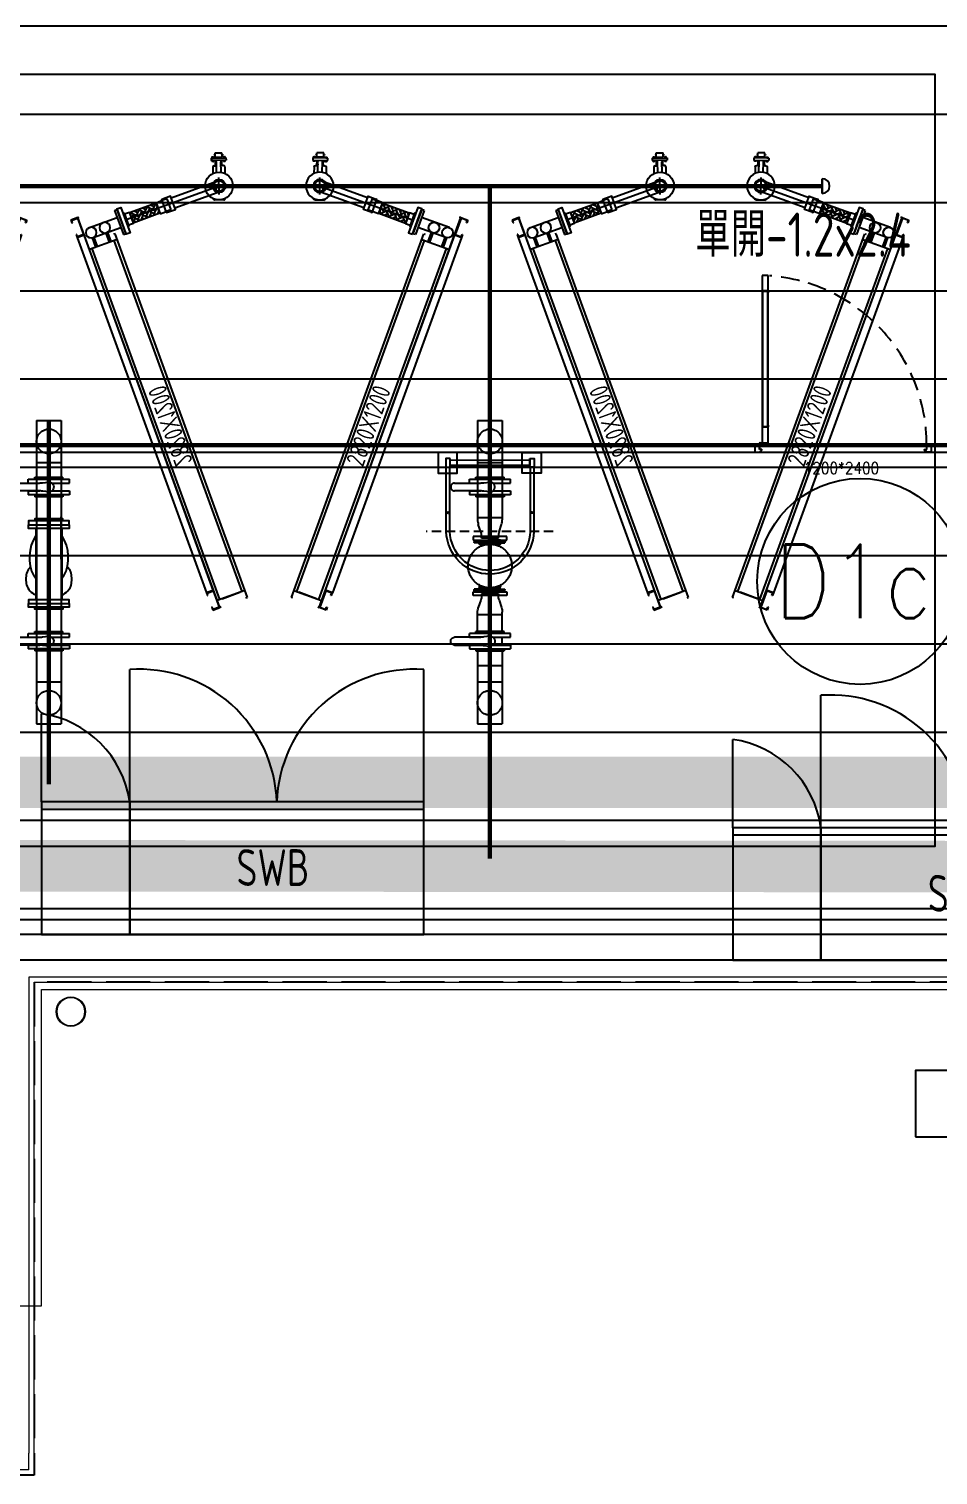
# Model space of a CAD drawing. Extents: x -18489 to 195597, y -1599 to 112111.
# Drawn here: x 15166 to 15785, y -385 to 598 of the extents above; entities that cross this region are included whole.
import ezdxf
from ezdxf.enums import TextEntityAlignment as Align

# ---------------------------------------------------------------- set-up
doc = ezdxf.new("R2010")
doc.units = 0
doc.header["$LTSCALE"] = 100
for name, pattern in [('188K-SM-03-F10-ARCH-PA-Y2257103$0$18P6-SM-03-C40-ARCH-PA-Y2211058$0$DASHED', [19.05, 12.7, -6.35]), ('188K-SM-03-F10-ARCH-PA-Y2257103$0$AP5A-SM-03-F20-ARCH-PA-Y2230801+Y2230803$0$ALL-PA-TXT-Y2221201$0$DASHED', [19.05, 12.7, -6.35]), ('188K-SM-07-F10-MECH-CR PIPE-Y2257103$0$XFM1Q20-200k$0$CENTER', [2, 1.25, -0.25, 0.25, -0.25]), ('X-S-FAB-L10$0$COL-CEN-LIN', [3.25, 2.5, -0.25, 0.25, -0.25]), ('X-S-FAB-L10$0$HIDDEN', [0.4, 0.3, -0.1])]:
    doc.linetypes.add(name, pattern=pattern)
for name, color, linetype in [('188K-SM-03-F10-ARCH-PA-Y2257103$0$K-0-Door-TXT', 53, 'Continuous'), ('188K-SM-03-F10-ARCH-PA-Y2257103$0$K-AREA', 53, 'Continuous'), ('188K-SM-03-F10-ARCH-PA-Y2257103$0$K-Door', 53, 'Continuous'), ('188K-SM-03-F10-ARCH-PA-Y2257103$0$K-P-LAD-420', 53, 'Continuous'), ('188K-SM-03-F10-ARCH-PA-Y2257103$0$K-P1S-4.2-單抗', 53, 'Continuous'), ('188K-SM-03-F10-ARCH-PA-Y2257103$0$K-TXT', 53, 'Continuous'), ('188K-SM-03-F10-ARCH-PA-Y2257103$0$K-岩棉 2hr 7.5-非抗', 53, 'Continuous'), ('188K-SM-03-F10-ELEC-EQ-Y2257103$0$E-PANEL', 255, 'Continuous'), ('188K-SM-07-F10-MECH-CR PIPE-Y2257103$0$00_AC_CHS_12℃', 4, 'Continuous'), ('188K-SM-07-F10-MECH-CR PIPE-Y2257103$0$00_AC_CHS_20℃', 3, 'Continuous'), ('188K-SM-07-F10-MECH-CR PIPE-Y2257103$0$00_DCC', 7, 'Continuous'), ('188K-SM-07-F10-MECH-CR PIPE-Y2257103$0$00_閥站分組', 1, 'Continuous'), ('188K-SM-07-F10-MECH-CR PIPE-Y2257103$0$XFM1Q20-200k$0$U-PCW-V', 2, 'Continuous'), ('X-S-FAB-L10$0$0-DIM-TXT', 8, 'Continuous'), ('X-S-FAB-L10$0$A-OBJE-MEP', 8, 'Continuous'), ('X-S-FAB-L10$0$A-WALL-EX', 8, 'Continuous'), ('X-S-FAB-L10$0$BLOCK', 8, 'Continuous'), ('X-S-FAB-L10$0$CCL', 8, 'X-S-FAB-L10$0$COL-CEN-LIN'), ('X-S-FAB-L10$0$HID', 8, 'X-S-FAB-L10$0$HIDDEN'), ('X-S-FAB-L10$0$PEN4', 8, 'Continuous'), ('X-S-FAB-L10$0$S-FNDN', 8, 'Continuous')]:
    doc.layers.add(name, color=color, linetype=linetype)
doc.styles.add('188K-SM-03-F10-ARCH-PA-Y2257103$0$AA-TXT', font='isocp.shx', dxfattribs={"width": 0.8, "bigfont": 'chineset.shx'})
doc.styles.add('188K-SM-03-F10-ARCH-PA-Y2257103$0$AP5A-SM-03-F20-ARCH-PA-Y2230801+Y2230803$0$ALL-PA-TXT-Y2221201$0$Standard', font='txt.shx', dxfattribs={"bigfont": 'chineset.shx'})
doc.styles.add('188K-SM-03-F10-ARCH-PA-Y2257103$0$Standard', font='txt.shx', dxfattribs={"bigfont": 'chineset.shx'})
doc.styles.add('188K-SM-03-F10-ELEC-EQ-Y2257103$0$X-F-L25-E-PDP-EQ-200K$0$AA-TXT', font='isocp.shx', dxfattribs={"bigfont": 'chineset.shx'})
doc.styles.add('188K-SM-07-F10-MECH-CR PIPE-Y2257103$0$XFM1Q20-200k$0$aa-txt', font='isocp.shx', dxfattribs={"bigfont": 'chineset.shx'})
doc.styles.add('X-S-FAB-L10$0$CHINA', font='simplex.shx', dxfattribs={"width": 0.75, "bigfont": 'chineset.shx'})
doc.styles.add('X-S-FAB-L10$0$Standard', font='', dxfattribs={"width": 0.8})
doc.styles.add('X-S-FAB-L10$0$TG_NOTE_TEXT', font='simplex.shx', dxfattribs={"width": 0.75, "bigfont": 'chineset.shx'})
doc.styles.get('X-S-FAB-L10$0$Standard').set_extended_font_data('Microsoft JhengHei')

# ---------------------------------------------------------------- blocks, each defined once
blk = doc.blocks.new('X-S-FAB-L10$0$FAB2-L05')
at = {"layer": 'X-S-FAB-L10$0$CCL'}
blk.add_line((-26880, 720), (1210, 720), dxfattribs=at)
blk = doc.blocks.new('X-S-FAB-L10')
at = {"layer": 'X-S-FAB-L10$0$PEN4'}
h = blk.add_hatch(dxfattribs=at)
h.set_pattern_fill('LINE', color=256, scale=480)
h.set_pattern_definition([(0, (0, 0), (0, 60), [])])
h.paths.add_polyline_path([(16745, -35), (15995, -35), (15995, 35), (15925, 35), (15925, -35), (15155, -35), (15155, 35), (15085, 35), (15085, -35), (15155, -35), (15155, -250), (13920, -250), (19914.055, 6000), (21180, 7320), (21180, 5520), (23465, 5520), (23485, 3587.5), (24315, 3587.5), (24315, 1870), (17075, 1870), (17075, 2060), (16745, 2060), (16745, -21.034)])
at = {"layer": 'DefPoints'}
blk.add_lwpolyline([(16745, -35), (15995, -35), (15995, 35), (15925, 35), (15925, -35), (15155, -35), (15155, 35), (15085, 35), (15085, -35), (15155, -35), (15155, -250), (13920, -250), (19914.055, 6000), (21180, 7320), (21180, 5520), (23465, 5520), (23485, 3587.5), (24315, 3587.5), (24315, 1870), (17075, 1870), (17075, 2060), (16745, 2060), (16745, -21.034)], close=True, dxfattribs=at)
at = {"layer": 'X-S-FAB-L10$0$A-OBJE-MEP', "lineweight": 0, "flags": 128}
blk.add_lwpolyline([(15204.5, -70, 1), (15185.5, -70, 1)], format="xyb", close=True, dxfattribs=at)
at = {"layer": 'X-S-FAB-L10$0$A-OBJE-MEP', "lineweight": 0}
blk.add_circle((15195, -70), 10, dxfattribs=at)
at = {"layer": 'X-S-FAB-L10$0$A-WALL-EX', "lineweight": 0}
for p, q in [((15170, -46.5), (15166.5, -46.5)), ((15166.5, -46.5), (15166.5, -50)), ((15170, -46.5), (15166.5, -46.5)), ((17390, -46.5), (15170, -46.5)), ((15166.5, -50), (15166.5, -370)), ((15166.5, -381.5), (15166.5, -370)), ((15166.5, -381.5), (15166.5, -370)), ((15166.5, -381.5), (15135, -381.5))]:
    blk.add_line(p, q, dxfattribs=at)
at = {"layer": 'X-S-FAB-L10$0$A-WALL-EX', "lineweight": 0, "flags": 128}
for points in [[(15155, -35), (15166.5, -35)], [(17390, -35), (15166.5, -35)], [(15170, -381.5), (15170, -50)], [(15170, -50), (17390, -50)], [(15170, -50), (17615, -50)], [(15170, -50), (17615, -50)], [(15170, -50), (17615, -50)], [(15170, -50), (17615, -50)], [(15170, -50), (17615, -50)], [(15170, -50), (17615, -50)], [(15170, -50), (17615, -50)], [(15170, -385), (15170, -381.5)], [(15123.5, -385), (15170, -385)]]:
    blk.add_lwpolyline(points, dxfattribs=at)
at = {"layer": 'X-S-FAB-L10$0$HID'}
for p, q in [((17209, -50), (15170, -50)), ((15170, -50), (15170, -385)), ((15170, -385), (15120, -385))]:
    blk.add_line(p, q, dxfattribs=at)
at = {"layer": 'X-S-FAB-L10$0$S-FNDN', "lineweight": 0, "flags": 128}
blk.add_lwpolyline([(11070, 4530), (11935, 4530), (11935, -55), (12665, -55), (12665, -270), (15175, -270), (15175, -55), (15905, -55), (15905, 4530), (16672.5, 4530), (16672.5, 5003), (15905, 5003), (15905, 9055), (11935, 9055), (11935, 5003), (11070, 5003)], close=True, dxfattribs=at)
at = {"layer": 'X-S-FAB-L10$0$BLOCK'}
blk.add_blockref('X-S-FAB-L10$0$FAB2-L05', (26160, -720), dxfattribs=at)
at = {"style": 'X-S-FAB-L10$0$TG_NOTE_TEXT', "width": 0.5, "flags": 1}
for p in [(7463.301, 9020), (18268.251, 8649), (11197.77, 4800.167), (16485.801, 4800.167), (25420.27, 2635), (13360, 320.001, 0), (7463.301, -33.333)]:
    blk.add_attdef('WH', text='', height=20, dxfattribs=at).set_placement(p, align=Align.BOTTOM_LEFT)
at = {"width": 0.5}
for style, p in [('X-S-FAB-L10$0$TG_NOTE_TEXT', (7585, 9020)), ('X-S-FAB-L10$0$TG_NOTE_TEXT', (18389.95, 8649)), ('X-S-FAB-L10$0$TG_NOTE_TEXT', (11117.5, 4813.5)), ('X-S-FAB-L10$0$TG_NOTE_TEXT', (16607.5, 4813.5)), ('X-S-FAB-L10$0$TG_NOTE_TEXT', (25350, 2635)), ('X-S-FAB-L10$0$Standard', (13129.375, 325.001, 0)), ('X-S-FAB-L10$0$TG_NOTE_TEXT', (7585, -20))]:
    blk.add_attdef('DESC', text='', height=10, dxfattribs=dict(at, style=style)).set_placement(p, align=Align.BOTTOM_LEFT)
for tag, style, p in [('TYPE', 'X-S-FAB-L10$0$TG_NOTE_TEXT', (7619.286, 9020)), ('NO', 'X-S-FAB-L10$0$TG_NOTE_TEXT', (7650.095, 9020)), ('TYPE', 'X-S-FAB-L10$0$TG_NOTE_TEXT', (18424.236, 8649)), ('NO', 'X-S-FAB-L10$0$TG_NOTE_TEXT', (18455.045, 8649)), ('NO', 'X-S-FAB-L10$0$TG_NOTE_TEXT', (11088.595, 4813.5)), ('TYPE', 'X-S-FAB-L10$0$TG_NOTE_TEXT', (11151.786, 4813.5)), ('TYPE', 'X-S-FAB-L10$0$TG_NOTE_TEXT', (16641.786, 4813.5)), ('NO', 'X-S-FAB-L10$0$TG_NOTE_TEXT', (16672.595, 4813.5)), ('NO', 'X-S-FAB-L10$0$TG_NOTE_TEXT', (25313, 2635)), ('TYPE', 'X-S-FAB-L10$0$TG_NOTE_TEXT', (25350, 2635)), ('NO', 'X-S-FAB-L10$0$Standard', (13100, 320.001, 0)), ('TYPE', 'X-S-FAB-L10$0$Standard', (13129.375, 320.001, 0)), ('TYPE', 'X-S-FAB-L10$0$TG_NOTE_TEXT', (7619.286, -20)), ('NO', 'X-S-FAB-L10$0$TG_NOTE_TEXT', (7650.095, -20))]:
    blk.add_attdef(tag, text='', height=10, dxfattribs=dict(at, style=style)).set_placement(p, align=Align.BOTTOM_RIGHT)
at = {"style": 'X-S-FAB-L10$0$TG_NOTE_TEXT', "width": 0.5, "flags": 1}
for rotation, p in [(180, (43, 7480)), (180, (943, 7480)), (90, (24310, 3717.77)), (270, (17080, 1711.699))]:
    blk.add_attdef('WH', text='', height=20, rotation=rotation, dxfattribs=at).set_placement(p, align=Align.BOTTOM_LEFT)
at = {"width": 0.5}
for rotation, style, p in [(180, 'X-S-FAB-L10$0$Standard', (317.625, 7480)), (180, 'X-S-FAB-L10$0$Standard', (1217.625, 7480)), (90, 'X-S-FAB-L10$0$TG_NOTE_TEXT', (24310, 3647.5)), (270, 'X-S-FAB-L10$0$TG_NOTE_TEXT', (17080, 1605))]:
    blk.add_attdef('DESC', text='', height=10, rotation=rotation, dxfattribs=dict(at, style=style)).set_placement(p, align=Align.BOTTOM_LEFT)
for tag, rotation, style, p in [('TYPE', 180, 'X-S-FAB-L10$0$Standard', (317.625, 7480)), ('NO', 180, 'X-S-FAB-L10$0$Standard', (347, 7480)), ('TYPE', 180, 'X-S-FAB-L10$0$Standard', (1217.625, 7480)), ('NO', 180, 'X-S-FAB-L10$0$Standard', (1247, 7480)), ('TYPE', 90, 'X-S-FAB-L10$0$TG_NOTE_TEXT', (24310, 3647.5)), ('NO', 90, 'X-S-FAB-L10$0$TG_NOTE_TEXT', (24310, 3610.5)), ('TYPE', 270, 'X-S-FAB-L10$0$TG_NOTE_TEXT', (17080, 1605)), ('NO', 270, 'X-S-FAB-L10$0$TG_NOTE_TEXT', (17080, 1573))]:
    blk.add_attdef(tag, text='', height=10, rotation=rotation, dxfattribs=dict(at, style=style)).set_placement(p, align=Align.BOTTOM_RIGHT)
at = {"layer": 'X-S-FAB-L10$0$0-DIM-TXT', "style": 'X-S-FAB-L10$0$CHINA', "width": 0.75}
for p in [(667.414, 7855.1, -2689.4), (22627.353, 6728.814), (25644.722, 6728.814), (24778.787, 5569.051), (1118.252, 4980), (417.801, 4594.623), (23874.84, 4355), (22927.43, 4330.122), (23749.869, 3901.367), (417.801, 3765.236), (1118.252, 3730), (417.801, 3115.79), (536.882, 2227.832), (16908.994, 1782.652), (888.445, 880.466), (16977.43, 750), (18878.841, 750), (25641.221, 553.233), (21364.03, 526.894)]:
    blk.add_attdef('HIG', text='', height=80, dxfattribs=at).set_placement(p, align=Align.MIDDLE_LEFT)
blk = doc.blocks.new('188K-SM-03-F10-MECH-EQ-Y2257103')
at = {"color": 1, "ltscale": 1000}
blk.add_lwpolyline([(15769.27, -155), (15919.27, -155), (15919.27, -110), (15769.27, -110)], close=True, dxfattribs=at)
blk = doc.blocks.new('188K-SM-03-F10-ELEC-EQ-Y2257103$0$E-SWB')
at = {"color": 140}
for p, q in [((60, 90), (60, 180)), ((260, 90), (260, 180)), ((0, 90), (0, 150)), ((60, 85), (0, 85)), ((260, 85), (60, 85))]:
    blk.add_line(p, q, dxfattribs=at)
for points in [[(60, 90), (0, 90), (0, 0), (60, 0)], [(260, 90), (60, 90), (60, 0), (260, 0)]]:
    blk.add_lwpolyline(points, close=True, dxfattribs=at)
for centre, radius, start, end in [((66.67, 86.85), 93.39, 1.93207, 94.0935), ((253.33, 86.85), 93.39, 85.9065, 178.06793), ((-9.61, 80.39), 70.27, 7.8575, 82.1425)]:
    blk.add_arc(centre, radius, start, end, dxfattribs=at)
at = {"color": 140, "style": '188K-SM-03-F10-ELEC-EQ-Y2257103$0$X-F-L25-E-PDP-EQ-200K$0$AA-TXT', "width": 0.8}
blk.add_text('SWB', height=25, dxfattribs=at).set_placement((157.41, 45.44), align=Align.MIDDLE_CENTER)
blk = doc.blocks.new('188K-SM-03-F10-ELEC-EQ-Y2257103')
at = {"layer": '188K-SM-03-F10-ELEC-EQ-Y2257103$0$E-PANEL'}
for p in [(15175, -17.5), (15645, -35)]:
    blk.add_blockref('188K-SM-03-F10-ELEC-EQ-Y2257103$0$E-SWB', p, dxfattribs=at)
blk = doc.blocks.new('188K-SM-07-F10-MECH-CR PIPE-Y2257103$0$XFM1P20-200k$0$005')
at = {"layer": '188K-SM-07-F10-MECH-CR PIPE-Y2257103$0$00_DCC'}
h = blk.add_hatch(dxfattribs=at)
h.set_pattern_fill('AR-HBONE', color=60, scale=0.430893, angle=360, style=0)
h.set_pattern_definition([(135, (-2258.2576, -4619.8331), (-8e-16, 2.4374981), [5.1707143, -1.7235714]), (45, (-2259.4764, -4618.6144), (-8e-16, 2.4374981), [5.1707143, -1.7235714])])
h.paths.add_polyline_path([(21.88125, -3.01625), (21.88125, 3.01625), (5.88125, 3.01625), (5.88125, -3.01625)])
edge = h.paths.add_edge_path(flags=17)
edge.add_line((21.88125, 3.01625), (21.88125, -3.01625))
at = {"layer": '188K-SM-07-F10-MECH-CR PIPE-Y2257103$0$00_DCC', "color": 60}
for p, q in [((5.88125, 3.31625), (3, 3.31625)), ((5.88125, 3.31625), (5.88125, -3.31625)), ((21.88125, 3.01625), (5.88125, 3.01625)), ((5.88125, 3.01625), (5.88125, -3.01625)), ((21.88125, 3.31625), (24.7625, 3.31625)), ((21.88125, 3.31625), (21.88125, -3.31625)), ((21.88125, 3.01625), (21.88125, -3.01625)), ((21.88125, -3.01625), (21.88125, 3.01625)), ((28.2625, 3.31625), (24.7625, 3.31625)), ((28.2625, 3.31625), (28.2625, -3.31625)), ((5.88125, -3.31625), (3, -3.31625)), ((21.88125, -3.01625), (5.88125, -3.01625)), ((21.88125, -3.31625), (28.2625, -3.31625)), ((28.2625, -3.31625), (25.38125, -3.31625))]:
    blk.add_line(p, q, dxfattribs=at)
for points in [[(0, -7.6), (0, 7.6), (2.38125, 7.6), (2.38125, -7.6), (0, -7.6)], [(2.38125, 3.8975), (3, 3.8975), (3, -3.8975), (2.38125, -3.8975)]]:
    blk.add_lwpolyline(points, dxfattribs=at)
blk = doc.blocks.new('188K-SM-07-F10-MECH-CR PIPE-Y2257103$0$DCC_配管')
at = {"layer": '188K-SM-07-F10-MECH-CR PIPE-Y2257103$0$00_DCC', "color": 60}
for p, q in [((-64.6, 32.32, 0), (-64.61, 32.32, 0)), ((-63.2, 32.48, 0), (-58.33, 28.64, 0)), ((-71.24, 26.73, 0), (-62.06, 19.48, 0)), ((-63.02, 27.7, 0), (-70.28, 18.51, 0)), ((-66.65, 23.11, 0), (-3.17, 1.1)), ((-33.99, 15.66), (-65.45, 26.55, 0)), ((-58.16, 27.23, 0), (-58.16, 27.23, 0)), ((-82.43, 11.23, 0), (-81.37, 12.58, 0)), ((-74.54, 5, 0), (-82.43, 11.23, 0)), ((-82.36, 10.51, 0), (-82.1, 10.83, 0)), ((-81.66, 9.81, 0), (-82.32, 10.34, 0)), ((-82.14, 10.34, 0), (-81.89, 10.66, 0)), ((-81.7, 9.99, 0), (-81.45, 10.31, 0)), ((-81.48, 9.82, 0), (-81.23, 10.13, 0)), ((-81.37, 12.58, 0), (-73.47, 6.34, 0)), ((-80.65, 12.67, 0), (-80.9, 12.35, 0)), ((-80.43, 12.5, 0), (-80.68, 12.18, 0)), ((-79.81, 12.15, 0), (-80.47, 12.67, 0)), ((-79.99, 12.15, 0), (-80.24, 11.83, 0)), ((-79.77, 11.98, 0), (-80.02, 11.66, 0)), ((-76.96, 13.5, 0), (-79.06, 10.84, 0)), ((-73.6, 16.72, 0), (-78, 11.14, 0)), ((-77.84, 15.55, 0), (-75.14, 18.98, 0)), ((-77.68, 14.15, 0), (-77.2, 13.77, 0)), ((-73.6, 10.85, 0), (-75.7, 8.18, 0)), ((-71.25, 14.87, 0), (-75.63, 9.32, 0)), ((-72.8, 10.3, 0), (-73.28, 10.68, 0)), ((-71.4, 10.47, 0), (-68.69, 13.89, 0)), ((-36.38, 8.77), (-67.65, 19.59, 0)), ((-80.7, 9.11, 0), (-82.52, 6.8, 0)), ((-78.82, 3.89, 0), (-82.52, 6.8, 0)), ((-82.19, 8.1, 0), (-81.89, 8.5, 0)), ((-81.76, 7.76, 0), (-82.19, 8.1, 0)), ((-81.45, 8.15, 0), (-81.89, 8.5, 0)), ((-77, 6.19, 0), (-80.7, 9.11, 0)), ((-79.35, 8.8, 0), (-79.72, 8.34, 0)), ((-77, 6.19, 0), (-78.82, 3.89, 0)), ((-78.07, 4.85, 0), (-77.63, 4.5, 0)), ((-77.61, 7.43, 0), (-77.98, 6.96, 0)), ((-77.76, 5.24, 0), (-77.32, 4.89, 0)), ((-77.63, 4.5, 0), (-77.32, 4.89, 0)), ((-76.13, 5.6, 0), (-75.88, 5.92, 0)), ((-76.09, 5.42, 0), (-75.43, 4.9, 0)), ((-75.91, 5.42, 0), (-75.66, 5.74, 0)), ((-75.47, 5.08, 0), (-75.22, 5.4, 0)), ((-75.25, 4.9, 0), (-75, 5.22, 0)), ((-74.43, 7.76, 0), (-74.68, 7.44, 0)), ((-74.54, 5, 0), (-73.47, 6.34, 0)), ((-74.21, 7.58, 0), (-74.46, 7.26, 0)), ((-74.25, 7.76, 0), (-73.59, 7.24, 0)), ((-73.77, 7.24, 0), (-74.02, 6.92, 0)), ((-73.55, 7.06, 0), (-73.8, 6.74, 0)), ((1.2, 3.45), (-1.2, -3.45))]:
    blk.add_line(p, q, dxfattribs=at)
at = {"layer": '188K-SM-07-F10-MECH-CR PIPE-Y2257103$0$00_DCC', "color": 60, "elevation": 0}
for points in [[(-27.62, 14.58), (-33.64, 16.67), (-36.73, 7.76), (-30.71, 5.67)], [(-28.33, 14.83), (-27.62, 14.58), (-30.71, 5.67), (-31.42, 5.91)]]:
    blk.add_lwpolyline(points, dxfattribs=at)
at = {"layer": '188K-SM-07-F10-MECH-CR PIPE-Y2257103$0$00_DCC', "color": 60}
for centre, radius in [((-66.65, 23.1, 0), 9.44), ((-66.65, 23.11, 0), 4.44), ((-66.65, 23.11, 0), 3.65)]:
    blk.add_circle(centre, radius, dxfattribs=at)
for centre, radius, start, end in [((-63.82, 31.7, 0), 1, 51.70966, 141.70966), ((-65.31, 24.87, 0), 2.22, 232.78899, 50.63033), ((-58.95, 27.85, 0), 1, 321.70966, 51.70966), ((-82.23, 10.45, 0), 0.143, 154.39004, 309.02928), ((-82.23, 10.89, 0), 0.143, 334.39004, 51.70966), ((-81.73, 10.39, 0), 0.406, 188.10684, 275.31248), ((-82.01, 10.72, 0), 0.143, 334.39004, 129.02928), ((-81.85, 10.25, 0), 0.406, 8.10684, 95.31248), ((-81.57, 9.93, 0), 0.143, 154.39004, 309.02928), ((-81.36, 10.2, 0), 0.143, 334.39004, 129.02928), ((-81.14, 10.02, 0), 0.143, 51.70966, 129.02928), ((-80.99, 12.46, 0), 0.143, 231.70966, 309.02928), ((-80.77, 12.29, 0), 0.143, 154.39004, 309.02928), ((-80.28, 12.23, 0), 0.406, 188.10684, 275.31248), ((-80.56, 12.56, 0), 0.143, 334.39004, 129.02928), ((-80.39, 12.09, 0), 0.406, 8.10684, 95.31248), ((-80.11, 11.77, 0), 0.143, 154.39004, 309.02928), ((-79.89, 11.59, 0), 0.143, 154.39004, 231.70966), ((-79.9, 12.04, 0), 0.143, 334.39004, 129.02928), ((-78.76, 11.79, 0), 1, 231.70966, 321.70966), ((-77.06, 14.93, 0), 1, 141.70966, 231.70966), ((-77.82, 12.98, 0), 1, 321.70966, 51.70966), ((-73.9, 9.89, 0), 1, 51.70966, 141.70966), ((-72.18, 11.09, 0), 1, 231.70966, 321.70966), ((-76, 5.54, 0), 0.143, 154.39004, 309.02928), ((-76.01, 5.98, 0), 0.143, 334.39004, 51.70966), ((-75.51, 5.48, 0), 0.406, 188.10684, 275.31248), ((-75.79, 5.8, 0), 0.143, 334.39004, 129.02928), ((-74.84, 8.7, 0), 1, 141.70966, 231.70966), ((-75.62, 5.34, 0), 0.406, 8.10684, 95.31248), ((-75.35, 5.01, 0), 0.143, 154.39004, 309.02928), ((-75.13, 5.28, 0), 0.143, 334.39004, 129.02928), ((-74.91, 5.11, 0), 0.143, 51.70966, 129.02928), ((-74.77, 7.55, 0), 0.143, 231.70966, 309.02928), ((-74.55, 7.38, 0), 0.143, 154.39004, 309.02928), ((-74.06, 7.32, 0), 0.406, 188.10684, 275.31248), ((-74.34, 7.65, 0), 0.143, 334.39004, 129.02928), ((-74.17, 7.18, 0), 0.406, 8.10684, 95.31248), ((-73.89, 6.86, 0), 0.143, 154.39004, 309.02928), ((-73.67, 6.68, 0), 0.143, 154.39004, 231.70966), ((-73.68, 7.12, 0), 0.143, 334.39004, 129.02928)]:
    blk.add_arc(centre, radius, start, end, dxfattribs=at)
at = {"layer": '188K-SM-07-F10-MECH-CR PIPE-Y2257103$0$00_DCC', "color": 60, "xscale": 1.210111893907765, "yscale": 1.210111893907765, "zscale": 1.210111893907765, "rotation": 160.8548292855056}
blk.add_blockref('188K-SM-07-F10-MECH-CR PIPE-Y2257103$0$XFM1P20-200k$0$005', (0, 0), dxfattribs=at)
blk = doc.blocks.new('188K-SM-07-F10-MECH-CR PIPE-Y2257103$0$DCC-1_2.82x1.2')
at = {"layer": '188K-SM-07-F10-MECH-CR PIPE-Y2257103$0$00_DCC', "color": 24}
for p, q in [((278.05, 32.11), (260.55, 32.11)), ((260.55, 30.31), (260.55, 32.11)), ((278.05, 30.31), (260.55, 30.31)), ((265.65, 10.21), (265.65, 30.31)), ((272.95, 10.21), (272.95, 30.31)), ((278.05, 30.31), (278.05, 32.11)), ((0, 25.01), (263, 25.11)), ((0, 24.01), (0, 25.01)), ((5, 25.01), (5, 5.01)), ((5, 25.01), (5, 5.01)), ((5, 23.01), (259, 23.11)), ((5, 8.61), (5, 21.41)), ((259, 25.11), (259, 5.11)), ((265.65, 20.61), (259, 20.61)), ((263, 25.11), (263, 24.11)), ((265.65, 19.41), (259, 19.41)), ((265.65, 10.81), (259, 10.81)), ((0, 6.01), (0, 5.01)), ((0, 5.01), (282, 5.11)), ((5, 7.01), (259, 7.11)), ((265.65, 9.61), (259, 9.61)), ((282, 5.11), (282, 6.11))]:
    blk.add_line(p, q, dxfattribs=at)
at = {"layer": '188K-SM-07-F10-MECH-CR PIPE-Y2257103$0$00_DCC'}
for p, q in [((0, 0), (0, 5)), ((0, 5), (12.5, 5)), ((2, 0), (0, 0)), ((12.18, 4.68), (0.32, 4.68)), ((0.32, 4.68), (0.32, 0.32)), ((0.32, 0.32), (2, 0.32)), ((2, 0.32), (2, 0)), ((10.5, 0), (10.5, 0.32)), ((10.5, 0.32), (12.18, 0.32)), ((12.5, 0), (10.5, 0)), ((12.18, 0.32), (12.18, 4.68)), ((12.5, 5), (12.5, 0)), ((12.5, -0.05), (12.5, 4.95)), ((269.5, 5.11), (269.5, 0.11)), ((269.5, 0.11), (269.5, 5.11)), ((269.5, 5.11), (282, 5.11)), ((271.5, 0.11), (269.5, 0.11)), ((281.68, 4.79), (269.82, 4.79)), ((269.82, 4.79), (269.82, 0.43)), ((269.82, 0.43), (271.5, 0.43)), ((271.5, 0.43), (271.5, 0.11)), ((280, 0.11), (280, 0.43)), ((280, 0.43), (281.68, 0.43)), ((282, 0.11), (280, 0.11)), ((281.68, 0.43), (281.68, 4.79)), ((282, 5.11), (282, 0.11))]:
    blk.add_line(p, q, dxfattribs=at)
at = {"layer": '188K-SM-07-F10-MECH-CR PIPE-Y2257103$0$00_DCC', "color": 3}
for p, q in [((12.5, 4.95), (269.5, 5.11)), ((269.5, 0.11), (12.5, -0.05))]:
    blk.add_line(p, q, dxfattribs=at)
at = {"layer": '188K-SM-07-F10-MECH-CR PIPE-Y2257103$0$00_DCC'}
blk.add_lwpolyline([(2, -0.16), (2, 0)], dxfattribs=at)
at = {"layer": '188K-SM-07-F10-MECH-CR PIPE-Y2257103$0$00_DCC', "color": 24}
for centre in [(269.3, 20.01), (269.3, 10.21)]:
    blk.add_circle(centre, 3.65, dxfattribs=at)
at = {"layer": '188K-SM-07-F10-MECH-CR PIPE-Y2257103$0$00_DCC', "xscale": -1, "rotation": 70.85482928510034}
blk.add_blockref('188K-SM-07-F10-MECH-CR PIPE-Y2257103$0$DCC_配管', (269.3, 32.11), dxfattribs=at)
at = {"layer": '188K-SM-07-F10-MECH-CR PIPE-Y2257103$0$00_DCC', "color": 24, "style": '188K-SM-07-F10-MECH-CR PIPE-Y2257103$0$XFM1Q20-200k$0$aa-txt', "width": 0.8}
blk.add_text('2820X1200', height=12.5, rotation=360, dxfattribs=at).set_placement((127.55, 15.83), align=Align.MIDDLE)
blk = doc.blocks.new('188K-SM-07-F10-MECH-CR PIPE-Y2257103$0$XFM1Q20-200k$0$BV-150V-T1')
at = {"color": 0, "linetype": 'ByBlock'}
for p, q in [((-2.7, 13.97), (-5.24, 13.97)), ((-5.24, -13.97), (-5.24, 13.97)), ((2.7, 13.97), (5.24, 13.97)), ((5.24, 13.97), (5.24, -13.97)), ((-5.24, 9.6), (-6.67, 9.6)), ((-6.67, -9.6), (-6.67, 9.6)), ((5.24, 9.6), (6.67, 9.6)), ((6.67, 9.6), (6.67, -9.6)), ((-5.24, -9.6), (-6.67, -9.6)), ((2.7, -8.41), (-2.7, -8.41)), ((5.24, -9.6), (6.67, -9.6)), ((-2.7, -13.97), (-5.24, -13.97)), ((2.7, -13.97), (5.24, -13.97))]:
    blk.add_line(p, q, dxfattribs=at)
blk.add_lwpolyline([(-2.67, 7.5), (-2.67, 24.03, -1), (2.67, 24.03), (2.67, 7.68, 0.028765), (2.87, 4.24), (3.32, 0.29, -1.044614), (-3.34, 0), (-2.87, 4.06, 0.028765)], format="xyb", close=True, dxfattribs=at)
for points in [[(-2.7, 13.97), (-2.7, 6.15)], [(2.7, 13.97), (2.7, 6.33)], [(-2.7, -1.96), (-2.7, -13.97)], [(2.7, -1.96), (2.7, -13.97)]]:
    blk.add_lwpolyline(points, dxfattribs=at)
blk = doc.blocks.new('188K-SM-07-F10-MECH-CR PIPE-Y2257103$0$XFM1Q20-200k$0$YS-06-B')
at = {"layer": '188K-SM-07-F10-MECH-CR PIPE-Y2257103$0$XFM1Q20-200k$0$U-PCW-V', "color": 0}
for p, q in [((54.97, 8.89), (6.86, 8.89)), ((54.97, -8.89), (6.86, -8.89))]:
    blk.add_line(p, q, dxfattribs=at)
for points in [[(3.97, -13.85), (1.43, -13.85), (1.43, 13.85), (3.97, 13.85), (3.97, -13.85)], [(3.97, -13.85), (6.51, -13.85), (6.51, 13.85), (3.97, 13.85), (3.97, -13.85)], [(57.51, -13.85), (54.97, -13.85), (54.97, 13.85), (57.51, 13.85), (57.51, -13.85)], [(57.51, -13.85), (60.05, -13.85), (60.05, 13.85), (57.51, 13.85), (57.51, -13.85)], [(1.43, -9.6), (0, -9.6), (0, 9.6), (1.43, 9.6)], [(60.05, -9.6), (61.48, -9.6), (61.48, 9.6), (60.05, 9.6)]]:
    blk.add_lwpolyline(points, dxfattribs=at)
for points in [[(18.6, 15.46, 0.133256), (14.63, 14.38, 0.106756), (10.87, 10.93, 0.036777), (9.64, 8.89, 0.036777)], [(28.76, 12.49, 0.064337), (26.31, 14.38, 0.133256), (22.34, 15.46)], [(9.64, -8.89, 0.036777), (10.87, -10.93, 0.106756), (14.63, -14.38, 0.133256), (18.6, -15.46)], [(22.34, -15.46, 0.133256), (26.31, -14.38, 0.064337), (28.76, -12.49, 0.064337)]]:
    blk.add_lwpolyline(points, format="xyb", dxfattribs=at)
for centre, radius, start, end in [((20.47, 4.27), 11.34, 80.52454, 99.47546), ((29.03, 0), 12.06, 121.76927, 132.51728), ((35.18, -14.34), 27.59, 57.36976, 116.9234), ((29.03, 0), 12.06, 227.48272, 238.23073), ((35.18, 14.34), 27.59, 243.0766, 302.63024), ((20.47, -4.27), 11.34, 260.52454, 279.47546)]:
    blk.add_arc(centre, radius, start, end, dxfattribs=at)
blk = doc.blocks.new('188K-SM-07-F10-MECH-CR PIPE-Y2257103$0$DCC-閥站(入)')
at = {"layer": '188K-SM-07-F10-MECH-CR PIPE-Y2257103$0$00_DCC', "color": 4}
for p, q in [((-8.41, 206.26, 0), (-8.41, 0, 0)), ((-8.41, 206.26), (8.41, 206.26)), ((8.41, 206.26, 0), (8.41, 0, 0)), ((-8.41, 177.68), (8.41, 177.68)), ((8.41, 112.03, 0), (8.41, 140.61, 0)), ((-8.41, 28.58), (8.41, 28.58)), ((-8.41, 0), (8.41, 0))]:
    blk.add_line(p, q, dxfattribs=at)
at = {"layer": '188K-SM-07-F10-MECH-CR PIPE-Y2257103$0$00_DCC', "color": 4, "linetype": '188K-SM-07-F10-MECH-CR PIPE-Y2257103$0$XFM1Q20-200k$0$CENTER'}
blk.add_line((0, 0, 0), (0, 206.26, 0), dxfattribs=at)
at = {"layer": '188K-SM-07-F10-MECH-CR PIPE-Y2257103$0$00_DCC', "color": 4}
for centre in [(0, 191.97), (0, 14.29)]:
    blk.add_circle(centre, 8.41, dxfattribs=at)
at = {"layer": '188K-SM-07-F10-MECH-CR PIPE-Y2257103$0$00_DCC', "color": 4, "rotation": 90}
for name, p in [('188K-SM-07-F10-MECH-CR PIPE-Y2257103$0$XFM1Q20-200k$0$BV-150V-T1', (0, 161.01)), ('188K-SM-07-F10-MECH-CR PIPE-Y2257103$0$XFM1Q20-200k$0$YS-06-B', (0, 77.87)), ('188K-SM-07-F10-MECH-CR PIPE-Y2257103$0$XFM1Q20-200k$0$BV-150V-T1', (0, 56.2))]:
    blk.add_blockref(name, p, dxfattribs=at)
blk = doc.blocks.new('188K-SM-07-F10-MECH-CR PIPE-Y2257103$0$XFM1Q20-200k$0$R6-4')
at = {"layer": '188K-SM-07-F10-MECH-CR PIPE-Y2257103$0$00_DCC', "color": 60}
for p, q in [((-5.72, 0), (-5.72, -1.01)), ((-5.72, 0), (5.72, 0)), ((-6.22, -4.15), (-7.91, -9.27)), ((5.72, 0), (5.72, -1.01)), ((6.22, -4.15), (7.91, -9.27)), ((-8.41, -13.97), (-8.41, -12.4)), ((8.41, -13.97), (-8.41, -13.97)), ((8.41, -13.97), (8.41, -12.4))]:
    blk.add_line(p, q, dxfattribs=at)
for centre, start, end in [((1.59, -12.4), 161.73209, 180), ((-15.72, -1.01), 341.73209, 0), ((15.72, -1.01), 180, 198.26791), ((-1.59, -12.4), 0, 18.26791)]:
    blk.add_arc(centre, 10, start, end, dxfattribs=at)
blk = doc.blocks.new('188K-SM-07-F10-MECH-CR PIPE-Y2257103$0$DCC-閥站(出)')
at = {"layer": '188K-SM-07-F10-MECH-CR PIPE-Y2257103$0$00_DCC', "color": 60, "linetype": '188K-SM-07-F10-MECH-CR PIPE-Y2257103$0$XFM1Q20-200k$0$CENTER'}
for p, q in [((-8.41, 206.26, 0), (-8.41, 140.24, 0)), ((-8.41, 206.26, 0), (8.41, 206.26, 0)), ((0, 0), (0, 206.26, 0)), ((8.41, 206.26, 0), (8.41, 140.24, 0)), ((-8.41, 177.68, 0), (8.41, 177.68, 0)), ((-10.79, 124.72, 0), (-0.29, 124.72, 0)), ((-10.79, 124.72, 0), (-10.79, 123.22, 0)), ((-10.79, 123.22, 0), (-0.29, 123.22, 0)), ((-10.69, 123.12, 0), (-10.79, 123.22, 0)), ((-0.29, 123.12, 0), (-10.69, 123.12, 0)), ((-7.84, 124.92, 0), (-0.29, 124.92, 0)), ((-7.84, 124.72, 0), (-7.84, 124.92, 0)), ((-7.29, 122.11, 0), (-7.29, 122.92, 0)), ((-6.69, 121.93, 0), (-0.29, 121.93, 0)), ((7.26, 124.92, 0), (-0.29, 124.92, 0)), ((10.21, 124.72, 0), (-0.29, 124.72, 0)), ((10.21, 123.22, 0), (-0.29, 123.22, 0)), ((-0.29, 123.12, 0), (10.11, 123.12, 0)), ((6.71, 121.93, 0), (-0.29, 121.93, 0)), ((6.71, 121.93, 0), (6.71, 122.92, 0)), ((7.26, 124.72, 0), (7.26, 124.92, 0)), ((10.11, 123.12, 0), (10.21, 123.22, 0)), ((10.21, 124.72, 0), (10.21, 123.22, 0)), ((-10.69, 91.52, 0), (-10.79, 91.42, 0)), ((-10.79, 91.42, 0), (-0.29, 91.42, 0)), ((-10.79, 89.92, 0), (-10.79, 91.42, 0)), ((-10.79, 89.92, 0), (-0.29, 89.92, 0)), ((-0.29, 91.52, 0), (-10.69, 91.52, 0)), ((-7.84, 89.92, 0), (-7.84, 89.72, 0)), ((-7.84, 89.72, 0), (-0.29, 89.72, 0)), ((-7.29, 93.01, 0), (-7.29, 91.72, 0)), ((6.71, 92.52, 0), (-7.29, 92.52, 0)), ((-0.29, 91.52, 0), (10.11, 91.52, 0)), ((10.21, 91.42, 0), (-0.29, 91.42, 0)), ((10.21, 89.92, 0), (-0.29, 89.92, 0)), ((7.26, 89.72, 0), (-0.29, 89.72, 0)), ((6.71, 92.52, 0), (6.71, 91.72, 0)), ((7.26, 89.92, 0), (7.26, 89.72, 0)), ((10.11, 91.52, 0), (10.21, 91.42, 0)), ((10.21, 89.92, 0), (10.21, 91.42, 0)), ((-8.41, 62.58, 0), (-8.41, 74.04, 0)), ((8.41, 62.58, 0), (8.41, 74.04, 0)), ((-8.41, 49.53, 0), (-8.41, 0, 0)), ((8.41, 49.53, 0), (8.41, 0, 0)), ((8.4, 39.53, 0), (-8.4, 39.53, 0)), ((-8.41, 28.57, 0), (8.41, 28.57, 0)), ((-8.41, 0, 0), (8.41, 0, 0))]:
    blk.add_line(p, q, dxfattribs=at)
at = {"layer": '188K-SM-07-F10-MECH-CR PIPE-Y2257103$0$00_DCC', "color": 60, "linetype": '188K-SM-07-F10-MECH-CR PIPE-Y2257103$0$XFM1Q20-200k$0$CENTER', "elevation": 0}
for points in [[(-11.43, 124.92), (11.43, 124.92), (11.43, 127.3), (-11.43, 127.3)], [(-11.43, 89.67), (11.43, 89.67), (11.43, 87.29), (-11.43, 87.29)]]:
    blk.add_lwpolyline(points, close=True, dxfattribs=at)
at = {"layer": '188K-SM-07-F10-MECH-CR PIPE-Y2257103$0$00_DCC', "color": 60, "linetype": '188K-SM-07-F10-MECH-CR PIPE-Y2257103$0$XFM1Q20-200k$0$CENTER'}
for centre, radius in [((0, 191.97, 0), 8.41), ((0, 107.32, 0), 14.88), ((0, 14.29, 0), 8.41)]:
    blk.add_circle(centre, radius, dxfattribs=at)
for centre, radius, start, end in [((-7.49, 122.92, 0), 0.2, 0, 90), ((-7.41, 120.62, 0), 1.5, 45, 85.36093), ((-7.46, 120.67, 0), 1.5, 345, 45), ((7.46, 120.67, 0), 1.5, 135, 195), ((7.41, 120.62, 0), 1.5, 94.63907, 135), ((6.91, 122.92, 0), 0.2, 90, 180), ((-7.49, 91.72, 0), 0.2, 270, 0), ((-8.4, 94.02, 0), 1.5, 317.6297, 21.32321), ((6.91, 91.72, 0), 0.2, 180, 270), ((8.4, 94.02, 0), 1.5, 158.67679, 222.3703)]:
    blk.add_arc(centre, radius, start, end, dxfattribs=at)
for name, p, rotation in [('188K-SM-07-F10-MECH-CR PIPE-Y2257103$0$XFM1Q20-200k$0$BV-150V-T1', (0, 161.01, 0), 90), ('188K-SM-07-F10-MECH-CR PIPE-Y2257103$0$XFM1Q20-200k$0$R6-4', (0, 126.3, 0), 180)]:
    blk.add_blockref(name, p, dxfattribs=dict(at, rotation=rotation))
at = {"layer": '188K-SM-07-F10-MECH-CR PIPE-Y2257103$0$00_DCC', "color": 60, "linetype": '188K-SM-07-F10-MECH-CR PIPE-Y2257103$0$XFM1Q20-200k$0$CENTER', "xscale": -1}
blk.add_blockref('188K-SM-07-F10-MECH-CR PIPE-Y2257103$0$XFM1Q20-200k$0$R6-4', (0, 88.29, 0), dxfattribs=at)
at = {"layer": '188K-SM-07-F10-MECH-CR PIPE-Y2257103$0$00_DCC', "color": 60, "linetype": '188K-SM-07-F10-MECH-CR PIPE-Y2257103$0$XFM1Q20-200k$0$CENTER', "xscale": -1, "rotation": 90}
blk.add_blockref('188K-SM-07-F10-MECH-CR PIPE-Y2257103$0$XFM1Q20-200k$0$BV-150V-T1', (0, 56.2, 0), dxfattribs=at)
blk = doc.blocks.new('188K-SM-07-F10-MECH-CR PIPE-Y2257103')
at = {"layer": '188K-SM-07-F10-MECH-CR PIPE-Y2257103$0$00_AC_CHS_12℃', "ltscale": 1000, "const_width": 35}
blk.add_lwpolyline([(1863.885, 112.877), (12844.042, 112.877), (12844.042, -152.494), (15041.321, -152.494), (15041.321, 85.834), (16672.641, 85.834), (16672.641, 1909.873), (24026.171, 1909.873)], dxfattribs=at)
at = {"layer": '188K-SM-07-F10-MECH-CR PIPE-Y2257103$0$00_AC_CHS_12℃', "ltscale": 1000, "const_width": 3, "elevation": 0}
blk.add_lwpolyline([(15180.054, 331.862), (15180.054, 84.613)], dxfattribs=at)
at = {"layer": '188K-SM-07-F10-MECH-CR PIPE-Y2257103$0$00_AC_CHS_20℃', "ltscale": 1000}
for p, q in [((15705.844, 496.134, 0), (15705.844, 486.134, 0)), ((15705.844, 486.134, 0), (15705.844, 496.134, 0))]:
    blk.add_line(p, q, dxfattribs=at)
at = {"layer": '188K-SM-07-F10-MECH-CR PIPE-Y2257103$0$00_AC_CHS_20℃', "ltscale": 1000, "const_width": 35}
blk.add_lwpolyline([(1863.885, 63.55), (12780.714, 65.58), (12782.797, -201.709), (15093.572, -202.093), (15101.312, 29.205), (16720.194, 27.785), (16720.194, 1812.454), (24026.171, 1812.454)], dxfattribs=at)
at = {"layer": '188K-SM-07-F10-MECH-CR PIPE-Y2257103$0$00_AC_CHS_20℃', "ltscale": 1000, "const_width": 3, "elevation": 0}
for points in [[(15037.871, 491.134), (15705.844, 491.134)], [(15479.942, 34.056), (15479.942, 491.134)]]:
    blk.add_lwpolyline(points, dxfattribs=at)
at = {"layer": '188K-SM-07-F10-MECH-CR PIPE-Y2257103$0$00_AC_CHS_20℃', "ltscale": 1000}
blk.add_arc((15705.844, 491.134, 0), 5, 270, 90, dxfattribs=at)
blk.add_arc((15705.844, 491.134, 0), 5, 270, 90, dxfattribs=at)
at = {"layer": '188K-SM-07-F10-MECH-CR PIPE-Y2257103$0$00_閥站分組', "ltscale": 1000, "elevation": 0}
blk.add_lwpolyline([(15007.621, 567.105), (15782.363, 567.105), (15782.363, 42.337), (15007.621, 42.337)], close=True, dxfattribs=at)
at = {"layer": '188K-SM-07-F10-MECH-CR PIPE-Y2257103$0$00_DCC', "rotation": 69.978940568662}
for p in [(15068.61, 202.99), (15368.498, 202.99), (15668.386, 202.99)]:
    blk.add_blockref('188K-SM-07-F10-MECH-CR PIPE-Y2257103$0$DCC-1_2.82x1.2', p, dxfattribs=at)
at = {"layer": '188K-SM-07-F10-MECH-CR PIPE-Y2257103$0$00_DCC', "xscale": -1, "rotation": 290.021059431338}
for p in [(15291.497, 202.99), (15591.385, 202.99)]:
    blk.add_blockref('188K-SM-07-F10-MECH-CR PIPE-Y2257103$0$DCC-1_2.82x1.2', p, dxfattribs=at)
at = {"layer": '188K-SM-07-F10-MECH-CR PIPE-Y2257103$0$00_DCC'}
blk.add_blockref('188K-SM-07-F10-MECH-CR PIPE-Y2257103$0$DCC-閥站(入)', (15180.054, 125.606, 0), dxfattribs=at)
at = {"layer": '188K-SM-07-F10-MECH-CR PIPE-Y2257103$0$00_DCC', "color": 4}
blk.add_blockref('188K-SM-07-F10-MECH-CR PIPE-Y2257103$0$DCC-閥站(出)', (15479.942, 125.606, 0), dxfattribs=at)
blk = doc.blocks.new('188K-SM-03-F10-ARCH-PA-Y2257103$0$LAD-1')
at = {"linetype": '188K-SM-03-F10-ARCH-PA-Y2257103$0$18P6-SM-03-C40-ARCH-PA-Y2211058$0$DASHED', "ltscale": 0.005}
for points in [[(-77.44, -42.86), (-77.44, 43.55)], [(-106.5, 0), (-23.88, 0)]]:
    blk.add_lwpolyline(points, dxfattribs=at)
for points in [[(-33.8, -29.75), (-77.44, -29.75, -0.976777), (-77.44, 29.75), (-33.8, 29.75)], [(-33.8, -27.25), (-77.44, -27.25, -0.974646), (-77.44, 27.25), (-33.8, 27.25)]]:
    blk.add_lwpolyline(points, format="xyb")
for points in [[(-23.8, 22.22), (-23.8, 35.22), (-37.8, 35.22), (-37.8, 22.22)], [(-27.8, 27), (-27.8, 30), (-33.8, 30), (-33.8, 27)], [(-28.9, 27), (-28.9, -27), (-32.7, -27), (-32.7, 27)], [(-23.88, -21.82), (-23.88, -34.82), (-37.88, -34.82), (-37.88, -21.82)], [(-27.8, -27), (-27.8, -30), (-33.8, -30), (-33.8, -27)]]:
    blk.add_lwpolyline(points, close=True)
for centre in [(-93.7, 23.23), (-64.62, 28.5), (-105.25, 0), (-93.7, -22.54), (-64.62, -28.5)]:
    blk.add_circle(centre, 0.5)
blk = doc.blocks.new('188K-SM-03-F10-ARCH-PA-Y2257103$0$單開庫板門-1200x2400)圓型拉環鎖+輔助鎖)')
at = {"ltscale": 0.1}
for p, q in [((26008.65, -11403.59), (26004.47, -11403.59)), ((26004.47, -11403.59), (26004.47, -11414.12)), ((26008.65, -11414.12), (26008.65, -11403.59)), ((26004.47, -11414.12), (26008.65, -11414.12)), ((26004.54, -11414.05), (26004.54, -11415.33)), ((26004.54, -11415.35), (26004.62, -11415.47)), ((26008.55, -11414.02), (26004.57, -11414.02)), ((26004.64, -11414.34), (26004.64, -11414.18)), ((26004.64, -11415.25), (26004.64, -11414.51)), ((26004.67, -11414.15), (26006.53, -11414.15)), ((26005.13, -11414.37), (26004.67, -11414.37)), ((26004.67, -11414.48), (26005.13, -11414.48)), ((26004.68, -11506.01), (26004.68, -11414.48)), ((26004.68, -11414.48), (26004.74, -11414.48)), ((26004.68, -11415.45), (26004.68, -11415.29)), ((26004.74, -11414.48), (26004.74, -11506.01)), ((26005.16, -11414.45), (26005.16, -11414.41)), ((26006.53, -11414.15), (26006.56, -11414.11)), ((26006.56, -11414.11), (26006.59, -11414.15)), ((26006.59, -11414.15), (26008.45, -11414.15)), ((26007.96, -11414.41), (26007.96, -11414.45)), ((26008.45, -11414.37), (26007.99, -11414.37)), ((26007.99, -11414.48), (26008.45, -11414.48)), ((26008.38, -11506.01), (26008.38, -11414.48)), ((26008.38, -11414.48), (26008.44, -11414.48)), ((26008.44, -11414.48), (26008.44, -11506.01)), ((26008.44, -11415.29), (26008.44, -11415.45)), ((26008.48, -11414.18), (26008.48, -11414.34)), ((26008.48, -11414.51), (26008.48, -11415.25)), ((26008.49, -11415.47), (26008.58, -11415.35)), ((26008.58, -11415.33), (26008.58, -11414.05)), ((26008.65, -11506.37), (26004.47, -11506.37)), ((26004.47, -11506.37), (26004.47, -11518)), ((26004.74, -11506.01), (26004.68, -11506.01)), ((26008.44, -11506.01), (26008.38, -11506.01)), ((26008.65, -11518), (26008.65, -11506.37)), ((25999.48, -11519.65), (25999.48, -11523.21)), ((26002.45, -11519.13), (26000, -11519.13)), ((26002.87, -11518.51), (26002.61, -11518.51)), ((26002.61, -11518.51), (26002.61, -11521.02)), ((26002.61, -11521.85), (26002.61, -11519.29)), ((26002.87, -11521.02), (26002.87, -11518.51)), ((26008.33, -11517.48), (26003.64, -11517.48)), ((26003.64, -11517.48), (26003.64, -11517.74)), ((26003.64, -11517.74), (26008.33, -11517.74)), ((26004.47, -11518), (26008.65, -11518)), ((26008.33, -11517.74), (26008.33, -11517.48)), ((26116.35, -11521.85), (26116.35, -11519.29)), ((26116.5, -11519.13), (26118.96, -11519.13)), ((26119.48, -11519.65), (26119.48, -11523.21)), ((26000, -11523.73), (26002.4, -11523.73)), ((26002.4, -11523.73), (26004.05, -11522.65)), ((26002.61, -11521.02), (26002.87, -11521.02)), ((26003.42, -11521.85), (26002.61, -11521.85)), ((26003.26, -11522.16), (26003.26, -11521.96)), ((26003.26, -11521.96), (26003.42, -11521.96)), ((26004.05, -11522.16), (26003.26, -11522.16)), ((26004.12, -11521.85), (26003.88, -11521.85)), ((26003.88, -11521.96), (26004.05, -11521.96)), ((26004.05, -11521.96), (26004.05, -11522.16)), ((26004.17, -11522.4), (26004.17, -11521.91)), ((26114.78, -11522.4), (26114.78, -11521.91)), ((26114.83, -11521.85), (26115.07, -11521.85)), ((26116.55, -11523.73), (26114.9, -11522.65)), ((26114.91, -11521.96), (26114.91, -11522.16)), ((26115.07, -11521.96), (26114.91, -11521.96)), ((26114.91, -11522.16), (26115.7, -11522.16)), ((26115.53, -11521.85), (26116.35, -11521.85)), ((26115.7, -11521.96), (26115.53, -11521.96)), ((26115.7, -11522.16), (26115.7, -11521.96)), ((26118.96, -11523.73), (26116.55, -11523.73))]:
    blk.add_line(p, q, dxfattribs=at)
blk.add_lwpolyline([(26006.56, -11506.38), (26006.53, -11506.35), (26004.67, -11506.35, -0.414214), (26004.64, -11506.32), (26004.64, -11506.15, -0.414214), (26004.67, -11506.12), (26005.13, -11506.12, 0.414214), (26005.16, -11506.09), (26005.16, -11506.04, 0.414214), (26005.13, -11506.01), (26004.67, -11506.01, -0.414214), (26004.64, -11505.98), (26004.64, -11505.24, -0.414214), (26004.66, -11505.22), (26004.66, -11505.22, 0.414214), (26004.68, -11505.2), (26004.68, -11505.04, 0.72636), (26004.62, -11505.02), (26004.54, -11505.14, 0.158507), (26004.54, -11505.16), (26004.54, -11506.44, 0.414214), (26004.57, -11506.47), (26008.55, -11506.47, 0.414214), (26008.58, -11506.44), (26008.58, -11505.16, 0.158507), (26008.58, -11505.14), (26008.49, -11505.02, 0.72636), (26008.44, -11505.04), (26008.44, -11505.2, 0.414214), (26008.46, -11505.22, -0.414214), (26008.48, -11505.24), (26008.48, -11505.98, -0.414214), (26008.45, -11506.01), (26007.99, -11506.01, 0.414214), (26007.96, -11506.04), (26007.96, -11506.09, 0.414214), (26007.99, -11506.12), (26008.45, -11506.12, -0.414214), (26008.48, -11506.15), (26008.48, -11506.32, -0.414214), (26008.45, -11506.35), (26006.59, -11506.35)], format="xyb", close=True, dxfattribs=at)
for points in [[(25999.48, -11518.93), (25999.48, -11523.93)], [(26119.48, -11518.93), (26119.48, -11523.93)]]:
    blk.add_lwpolyline(points)
at = {"linetype": '188K-SM-03-F10-ARCH-PA-Y2257103$0$AP5A-SM-03-F20-ARCH-PA-Y2230801+Y2230803$0$ALL-PA-TXT-Y2221201$0$DASHED', "ltscale": 0.01}
blk.add_arc((26001.07, -11518.74), 115.28, 359.85306, 85.81349, dxfattribs=at)
at = {"ltscale": 0.1}
for centre, radius, start, end in [((26004.57, -11414.05), 0.0313, 90.00001, 180.00001), ((26004.57, -11415.33), 0.0313, 180.00001, 216.02738), ((26004.65, -11415.45), 0.0313, 216.02736, 359.99999), ((26004.67, -11414.18), 0.0313, 90.00001, 180.00001), ((26004.67, -11414.34), 0.0313, 179.99999, 269.99999), ((26004.67, -11414.51), 0.0313, 89.99998, 179.99998), ((26004.66, -11415.25), 0.0209, 180.00002, 270.00002), ((26004.66, -11415.29), 0.0209, 359.99997, 89.99997), ((26005.13, -11414.41), 0.0313, 0.00002, 90.00002), ((26005.13, -11414.45), 0.0313, 270.00001, 0.00001), ((26007.99, -11414.41), 0.0313, 89.99999, 179.99999), ((26007.99, -11414.45), 0.0313, 179.99999, 269.99999), ((26008.46, -11415.29), 0.0209, 90.00002, 180.00002), ((26008.47, -11415.45), 0.0313, 180.00001, 323.97264), ((26008.45, -11414.18), 0.0313, 359.99999, 89.99999), ((26008.45, -11414.34), 0.0313, 270.00001, 0.00001), ((26008.45, -11414.51), 0.0313, 0.00002, 90.00002), ((26008.46, -11415.25), 0.0209, 269.99998, 359.99998), ((26008.55, -11414.05), 0.0313, 359.99999, 89.99999), ((26008.55, -11415.33), 0.0313, 323.97262, 359.99999)]:
    blk.add_arc(centre, radius, start, end, dxfattribs=at)
for centre, major_axis, start_param, end_param in [((26000, -11519.65), (0.369, -0.369), 2.356194, 3.926991), ((26002.45, -11519.29), (0.111, -0.111), 7.068583, 8.63938), ((26116.5, -11519.29), (-0.111, -0.111), -2.356194, -0.785398), ((26118.96, -11519.65), (-0.369, -0.369), 2.356194, 3.926991), ((26000, -11523.21), (-0.369, -0.369), 5.497787, 7.068583), ((26003.42, -11521.91), (-0.0369, -0.0369), 0.785398, 3.926991), ((26003.88, -11521.91), (-0.0369, -0.0369), 3.926991, 7.068583), ((26003.86, -11522.4), (0.221, -0.221), 6.162283, 7.068583), ((26004.12, -11521.91), (0.0369, -0.0369), 7.068583, 8.63938), ((26114.83, -11521.91), (-0.0369, -0.0369), -2.356194, -0.785398), ((26115.1, -11522.4), (-0.221, -0.221), -0.785398, 0.120903), ((26115.07, -11521.91), (0.0369, -0.0369), -0.785398, 2.356194), ((26115.53, -11521.91), (0.0369, -0.0369), 2.356194, 5.497787), ((26118.96, -11523.21), (0.369, -0.369), -0.785398, 0.785398)]:
    blk.add_ellipse(centre, major_axis=major_axis, ratio=1, start_param=start_param, end_param=end_param, dxfattribs=at)
at = {"ltscale": 0.1, "extrusion": (0, 0, -1)}
blk.add_ellipse((26003.08, -11517.95), major_axis=(-0.516, 0.516), ratio=1, start_param=5.497787, end_param=11.780972, dxfattribs=at)
at = {"color": 8, "ltscale": 0.1, "style": '188K-SM-03-F10-ARCH-PA-Y2257103$0$AP5A-SM-03-F20-ARCH-PA-Y2230801+Y2230803$0$ALL-PA-TXT-Y2221201$0$Standard', "width": 0.85}
blk.add_text('1200*2400', height=8, dxfattribs=at).set_placement((26058.38, -11534.43), align=Align.MIDDLE_CENTER)
blk = doc.blocks.new('188K-SM-03-F10-ARCH-PA-Y2257103')
at = {"layer": '188K-SM-03-F10-ARCH-PA-Y2257103$0$K-AREA', "const_width": 3, "elevation": 0}
blk.add_lwpolyline([(24305, 2070), (16745, 2070), (16745, 315), (14880, 315), (14880, 45), (14160, 45), (14160, 315), (1855, 315)], dxfattribs=at)
at = {"layer": '188K-SM-03-F10-ARCH-PA-Y2257103$0$K-P1S-4.2-單抗'}
for p, q in [((16745, 315, 0), (14880, 315, 0)), ((16745, 310, 0), (14880, 310, 0))]:
    blk.add_line(p, q, dxfattribs=at)
at = {"layer": '188K-SM-03-F10-ARCH-PA-Y2257103$0$K-TXT'}
blk.add_circle((15731.59, 222.42, 0), 70, dxfattribs=at)
at = {"layer": '188K-SM-03-F10-ARCH-PA-Y2257103$0$K-岩棉 2hr 7.5-非抗'}
for p, q in [((15925, -7.5, 0), (15155, -7.5, 0)), ((15925, -17.5), (15155, -17.5, 0))]:
    blk.add_line(p, q, dxfattribs=at)
at = {"layer": '188K-SM-03-F10-ARCH-PA-Y2257103$0$K-Door'}
blk.add_blockref('188K-SM-03-F10-ARCH-PA-Y2257103$0$單開庫板門-1200x2400)圓型拉環鎖+輔助鎖)', (-10339.48, 11833.93, 0), dxfattribs=at)
at = {"layer": '188K-SM-03-F10-ARCH-PA-Y2257103$0$K-P-LAD-420', "rotation": 90.07229666140849}
blk.add_blockref('188K-SM-03-F10-ARCH-PA-Y2257103$0$LAD-1', (15479.92, 333.84, 0), dxfattribs=at)
at = {"layer": '188K-SM-03-F10-ARCH-PA-Y2257103$0$K-0-Door-TXT', "style": '188K-SM-03-F10-ARCH-PA-Y2257103$0$AA-TXT', "width": 0.8}
blk.add_text('單開-1.2x2.4', height=30, dxfattribs=at).set_placement((15692.86, 458.13, 0), align=Align.MIDDLE_CENTER)
at = {"layer": '188K-SM-03-F10-ARCH-PA-Y2257103$0$K-TXT', "style": '188K-SM-03-F10-ARCH-PA-Y2257103$0$Standard', "width": 0.85}
blk.add_text('D1c', height=50, dxfattribs=at).set_placement((15727.19, 222.42, 0), align=Align.MIDDLE)

msp = doc.modelspace()

# ---------------------------------------------------------------- block references
msp.add_blockref('X-S-FAB-L10', (0, 0))

# ---------------------------------------------------------------- next in the draw order: block references
msp.add_blockref('188K-SM-03-F10-MECH-EQ-Y2257103', (0, 0))

# ---------------------------------------------------------------- next in the draw order: block references
msp.add_blockref('188K-SM-03-F10-ELEC-EQ-Y2257103', (0, 0))

# ---------------------------------------------------------------- next in the draw order: block references
msp.add_blockref('188K-SM-07-F10-MECH-CR PIPE-Y2257103', (0, 0))

# ---------------------------------------------------------------- next in the draw order: block references
msp.add_blockref('188K-SM-03-F10-ARCH-PA-Y2257103', (0, 0))

doc.saveas('drawing.dxf')
